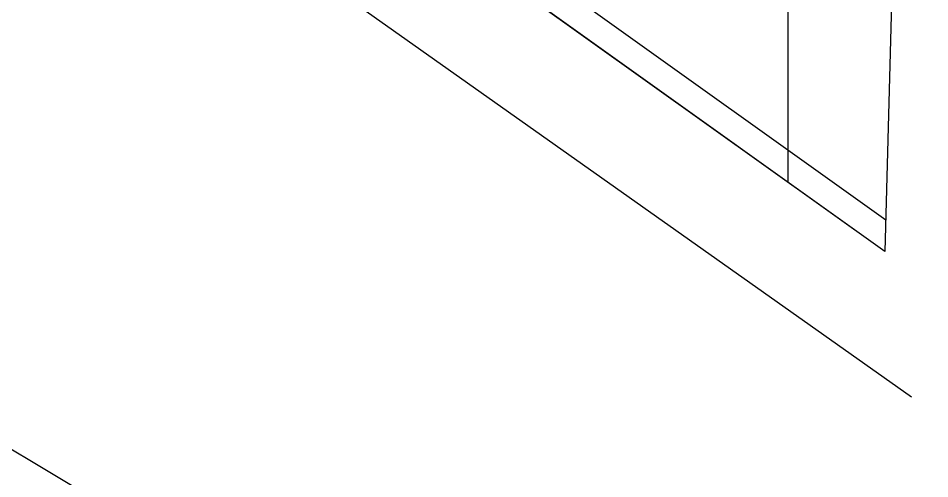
# Model space of a CAD drawing. Header units: metres. Extents: x -45 to 1930, y -347 to 488.
# Drawn here: x 149.7 to 160.07, y 50.31 to 55.54 of the extents above; entities that cross this region are included whole.
import ezdxf

# ---------------------------------------------------------------- set-up
doc = ezdxf.new("R2010")
doc.units = ezdxf.units.M
doc.layers.add('zariz.predmety', color=203, linetype='Continuous')

msp = doc.modelspace()

# ---------------------------------------------------------------- linework, layer by layer
at = {"layer": 'zariz.predmety', "color": 253, "linetype": 'Continuous', "ltscale": 0.001}
for p, q in [((158.451087, 63.555296), (158.451087, 53.67877)), ((150.141874, 59.986024), (159.565865, 53.250791)), ((159.556354, 52.888846), (149.967438, 59.741951)), ((149.066855, 58.872353), (159.859649, 51.237208)), ((152.929566, 48.664919), (146.298414, 52.623669))]:
    msp.add_line(p, q, dxfattribs=at)
msp.add_lwpolyline([(159.556354, 52.888846), (136.414028, 69.42844), (135.972455, 69.702208), (135.881858, 107.557984), (139.956509, 107.355535), (150.356775, 107.138489), (166.585731, 106.219063), (164.989364, 90.543061), (162.702166, 78.285706), (161.10591, 69.277499), (159.664199, 56.993301)], close=True, dxfattribs=at)

doc.saveas('drawing.dxf')
